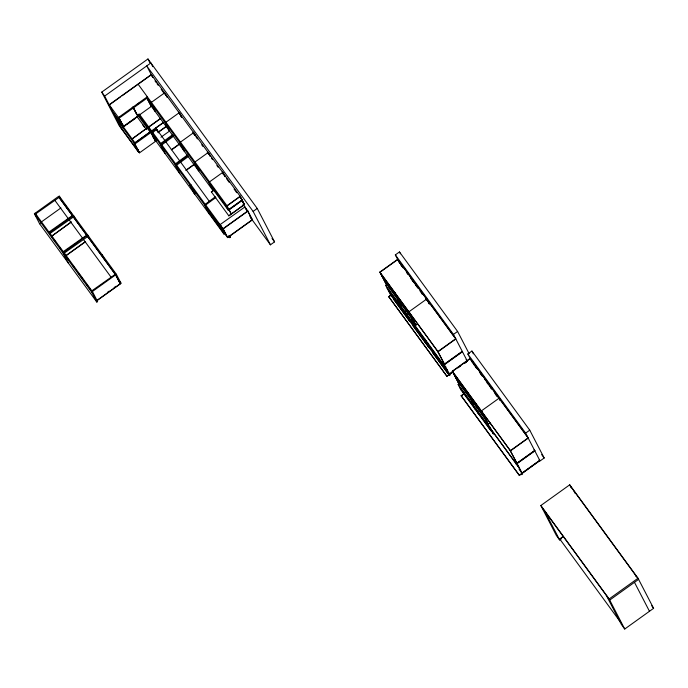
<?xml version="1.0" encoding="UTF-8"?>
<svg xmlns="http://www.w3.org/2000/svg" width="688" height="688" viewBox="0 0 688 688"><rect width="100%" height="100%" fill="white"/><g stroke="black" fill="none" stroke-linecap="round" stroke-linejoin="round"><path stroke-width="1.03" d="M137.815 150.81L138.383 151.902L119.084 125.508L101.764 92.097L147.963 58.97L257.243 208.455L274.555 241.866L270.436 244.825L250.802 217.976M121.991 129.482L104.671 96.071L150.87 62.952L152.796 66.659M109.28 104.954L120.323 97.042M122.017 95.821L151.351 74.794M147.352 96.776L118.474 117.476L122.808 125.835L113.503 113.107M119.325 117.149L118.577 117.682L109.177 104.757L151.248 74.596L240.284 196.45L227.083 205.91L138.15 84.254M132.165 107.939L133.868 106.717M137.265 104.284L138.959 103.071M133.455 107.878L137.746 116.16L123.436 126.429L119.144 118.138L133.455 107.878L132.93 107.165M147.026 98.152L151.317 106.434L137.875 116.074L133.575 107.792L147.026 98.152L146.501 97.429M150.939 105.66L154.92 111.112L150.586 102.761L151.326 102.228M224.219 175.242L222.74 172.396L208.799 182.389L213.134 190.739L155.006 111.232L150.672 102.873L164.613 92.88L165.636 94.849M123.444 125.096L122.705 125.629L113.4 112.909M123.066 126.936L137.032 116.926M124.021 126.523L125.792 125.259M127.486 124.046L130.152 122.137M131.821 120.942L135.39 118.379M132.07 138.804L147.163 127.977L133.016 138.4M148.651 126.919L160.657 118.31M148.754 127.117L160.76 118.508M35.14 213.203L92.398 291.523L97.593 301.542L96.853 302.075L39.594 223.755L34.4 213.727L58.403 196.519L115.661 274.839L120.348 283.886L97.085 300.561M59.254 196.14L58.506 196.673L72.644 216.015L73.392 215.482L59.254 196.14L60.002 197.594M121.32 128.192L138.864 152.246L134.237 143.31L163.563 122.283M134.375 143.259L150.457 131.726L150.982 132.44L155.583 141.307L139.492 152.839L134.375 143.259L139.492 152.839M155.944 128.02L163.667 122.49M134.9 143.973L150.982 132.44M152.082 131.606L156.202 128.647L157.561 131.27M164.931 153.321L156.21 141.393L151.618 132.535L152.358 132.001M158.102 132.182L166.677 126.033M158.214 132.388L166.78 126.239M138.039 149.563L137.29 150.096L137.858 151.188M138.761 152.039L139.501 151.515M154.602 140.687L156.081 139.621M41.108 222.138L60.931 207.931M39.594 223.755L40.334 223.222M160.958 137.213L169.454 131.124M172.568 134.728L160.725 143.5M179.757 173.6L165.103 153.562L160.338 144.454L161.078 143.93M161.147 144.016L173.092 135.441M161.25 144.162L160.51 144.695L175.156 164.733L179.929 173.84L194.575 193.878L195.315 193.345M173.617 136.164L161.775 144.927M48.934 232.062L72.3 215.585M49.459 232.776L72.722 216.101M89.578 238.667L87.72 235.081L73.564 215.722L72.825 216.256L86.972 235.614M171.321 149.786L179 144.282M71.165 221.94L51.454 236.345L71.277 222.138M172.009 149.563L178.106 145.194M184.805 150.457L184.066 150.99L179.74 142.631L193.681 132.638L195.16 135.493M187.394 155.006L175.552 163.77M175.156 164.733L175.904 164.2M175.973 164.286L187.919 155.72M176.076 164.441L175.328 164.974L189.983 185.012L194.575 193.878M188.443 156.434L176.601 165.206M63.244 251.645L86.611 235.167M87.72 235.081L63.029 252.892L68.224 262.911M68.8 260.012L65.67 255.73L85.484 241.514M66.633 255.308L85.587 241.72M186.138 170.065L194.67 163.942M185.966 170.461L193.801 164.845M199.339 170.332L198.6 170.865L194.265 162.514L208.206 152.521L210.15 156.253M189.983 185.012L190.722 184.479M210.141 213.615L209.401 214.149L194.747 194.111L190.155 185.244L190.894 184.719M102.03 254.663L101.291 255.188L87.135 235.829L87.875 235.305L102.03 254.663L104.516 259.367M214.011 190.112L211.397 191.986L213.908 189.914M215.335 196.785L205.196 204.327M224.666 233.481L223.927 234.015L209.565 214.381L204.8 205.282L205.549 204.757M215.851 197.499L204.972 205.523L219.334 225.165L223.927 234.015M91.874 290.8L115.24 274.323M115.601 274.77L116.341 274.237L102.194 254.878L101.454 255.411L115.601 274.77L120.254 283.748M96.853 302.075L91.65 292.056L115.661 274.839M209.565 214.381L210.304 213.848M242.202 200.148L228.261 210.141L226.24 206.245L240.181 196.252L244.507 204.603L228.837 215.843L211.293 191.789M107.414 292.383L109.1 291.17M114.148 287.55L115.825 286.346M116.341 274.237L120.993 283.215L96.982 300.364L96.458 299.65M228.898 209.41L242.099 199.95M229.104 209.814L242.305 200.346L239.605 196.536M219.334 225.165L244.894 206.976L246.966 210.967M221.579 227.539L220.839 228.072L206.486 208.43M222.379 231.048L223.127 230.514M270.436 244.825L253.115 211.414L257.243 208.455M227.582 237.42L252.324 219.678M227.685 237.627L252.427 219.885L247.8 210.949L223.05 228.691L227.685 237.627L224.15 232.733M228.485 235.95L229.732 237.652L230.471 237.119L229.912 236.027M399.728 263.349L395.342 254.887L399.461 251.937L457.589 331.444L469.139 353.718M380.464 273.05L386.871 285.408L379.828 272.121L397.647 259.342L455.714 338.78L437.895 351.551L444.414 364.115L437.473 351.026M385.822 285.64L386.561 285.107M387.834 287.558L387.103 288.109L445.17 367.547L445.901 366.988M389.116 290.026L388.385 290.585L446.452 370.015L447.183 369.465M452.91 371.529L448.748 374.453L390.681 295.014L391.42 294.481M452.885 371.941L446.873 376.25L388.746 296.743L391.223 294.688M388.746 296.743L391.326 294.894M405.172 312.12L405.92 311.587M406.453 314.588L407.184 314.038M412.559 318.578L410.977 319.989M408.44 311.311L414.847 323.67L415.905 325.132L417.607 323.91M425.812 341.067L426.543 340.508M427.093 343.536L427.824 342.985M466.129 359.54L467.393 361.269L453.469 334.402L457.589 331.444M455.817 338.978L438.007 351.757L379.931 272.319L397.75 259.548L454.562 337.249M462.233 351.344L443.665 364.649L448.748 374.453M443.769 364.846L462.336 351.542M462.439 351.74L443.889 365.07L385.598 285.219L390.681 295.014M467.797 354.002L471.916 351.043L529.751 430.163L544.182 458.002L540.063 460.96L525.632 433.122L467.797 354.002L472.708 363.187M452.919 372.165L459.326 384.523L452.283 371.236L470.102 358.457L528.169 437.895L510.35 450.666L516.869 463.23L509.928 450.141M458.002 367.874L460.547 366.05M464.787 363.015L466.481 361.793M446.873 376.25L452.781 371.735M464.813 363.118L466.533 361.879M476.001 408.878L475.253 409.412L460.908 389.795L461.657 389.262M539.951 460.582L519.328 475.365L461.201 395.849L463.669 393.803M461.201 395.849L463.781 394M473.972 406.943L474.72 406.41L473.989 406.961L459.627 387.318M481.316 410.951L499.135 398.171L500.228 400.278M487.302 422.785L488.36 424.238L490.062 423.025M489.237 426.268L488.506 426.818L474.144 407.176M472.57 404.183L475.425 409.652L489.77 429.269L490.518 428.736M525.632 433.122L529.751 430.163M516.224 463.961L534.782 450.657M519.01 469.087L521.968 473.077L539.788 460.298L539.254 459.575M519.328 475.365L539.848 460.375M544.767 511.218L559.774 540.166L556.429 535.599L540.845 505.525L569.716 484.825L638.017 578.255L653.6 608.321L624.73 629.03L621.384 624.455L606.377 595.498M563.257 536.606L559.783 539.091L563.154 536.399M624.73 629.03L609.138 598.956L638.017 578.255M570.292 485.943L638.593 579.373L609.723 600.074L541.422 506.643M541.671 454.562L544.182 458.002M395.342 254.887L453.469 334.402M651.708 605.741L653.6 608.321M527.644 437.233L470.205 358.663L452.386 371.434L510.453 450.872L528.272 438.093L527.739 437.362M400.622 264.39L402.446 266.884M410.34 277.685L412.766 281.005M415.741 285.073L416.962 286.741M419.998 290.895L422.423 294.215M425.468 298.377L426.68 300.037M473.679 364.33L476.113 367.659M479.76 372.638L481.583 375.132M488.807 385.022L491.232 388.342M494.276 392.504L496.702 395.824M400.726 264.588L403.151 267.907M406.797 272.895L408.01 274.564M412.267 280.377L413.479 282.037M415.844 285.279L418.278 288.599M421.314 292.753L422.527 294.421M475.606 367.022L476.818 368.691M481.075 374.504L482.288 376.164M490.733 387.714L491.946 389.374M496.203 395.196L497.415 396.856M534.155 449.728L534.679 450.451L516.12 463.764L516.327 464.159L534.894 450.855L534.361 450.124M379.828 272.121L437.895 351.551M452.283 371.236L510.35 450.666M382.193 276.335L395.557 294.61M396.709 296.193L410.074 314.476M454.648 375.442L468.012 393.725M469.164 395.299L482.529 413.583M382.296 276.533L395.66 294.817M396.813 296.39L410.177 314.674M454.751 375.648L468.115 393.932M469.268 395.505L482.632 413.789M383.715 279.311L397.268 297.913M398.232 299.168L411.785 317.77M456.161 378.417L469.723 397.028M470.687 398.283L484.24 416.885M385.271 282.312L398.825 300.914M399.788 302.17L413.342 320.78M457.726 381.427L471.28 400.029M472.243 401.285L485.797 419.886M397.802 300.484L400.296 303.898M412.164 320.126L414.658 323.541M442.754 361.974L449.513 373.962L448.98 373.231M471.572 401.396L472.819 403.108M486.089 421.254L487.964 423.817M490.905 429.149L518.881 467.427M518.984 467.625L458.053 384.325L458.26 384.73M478.951 414.228L476.414 409.936M490.217 429.699L491.473 431.419M492.402 432.632L493.459 434.076L489.538 426.517M393.45 299.108L409.85 321.537M413.006 325.854L428.744 347.38M432.485 352.505L447.467 372.991M388.643 296.537L446.77 376.052M461.098 395.652L519.225 475.167M540.845 505.525L609.138 598.956M559.679 538.893L620.765 622.52M253.115 211.414L146.742 65.91L152.727 77.443M272.027 238.401L274.555 241.866M155.024 80.892L156.253 82.577M156.976 83.618L158.206 85.303M161.181 89.32L163.753 92.897M192.829 132.664L194.67 135.183M196.226 137.256L197.447 138.933M201.739 144.798L202.969 146.475M207.251 152.349L208.481 154.026M211.371 157.965L212.592 159.642M216.883 165.516L218.113 167.193M222.396 173.058L223.626 174.735M226.524 178.648L229.121 182.26M234.101 189.071L236.698 192.683M242.537 201.842L244.403 204.405L228.837 215.843M242.64 202.048L244.507 204.603M243.002 204.379L247.904 211.147L223.153 228.898L139.105 113.855M249.933 216.402L252.427 219.885M146.604 97.309L150.586 102.761M150.672 102.873L226.24 206.245M213.246 189.295L214.295 190.722M210.82 186.285L228.261 210.141M151.317 106.434L146.974 98.358M179.671 160.811L165.903 141.969M209.324 201.369L180.72 162.248M229.233 235.416L230.471 237.119M219.713 224.976L221.613 227.608L220.874 228.141L206.52 208.498M133.051 107.07L133.575 107.792M138.357 114.389L150.818 131.425L155.445 140.352M151.618 132.535L160.338 144.454M190.155 185.244L204.8 205.282M221.287 228.02L223.161 230.575L222.413 231.108L208.025 211.405M138.236 115.773L150.173 132.156M152.848 136.749L155.866 140.868M153.493 137.686L155.97 141.074M155.583 141.307L150.457 131.726M137.161 116.831L146.501 129.611M142.648 124.717L144.489 127.237M101.764 92.097L104.671 96.071M119.144 118.138L118.62 117.424L123.436 126.429M134.237 143.31L116.797 119.454L117.536 118.929L135.08 142.984M60.759 199.047L62.634 201.636M64.448 204.095L68.783 210.046M70.597 212.506L74.321 217.614M118.534 279.853L120.993 283.215M51.987 237.007L56.407 243.062M59.564 247.379L62.728 251.705M72.558 265.155L75.697 269.447M78.2 272.878L84.469 281.452M85.725 283.164L90.111 289.166M34.4 213.727L91.65 292.056M635.248 574.798L636.219 576.664M634.465 582.323L649.472 611.279M574.119 491.447L575.091 493.313M569.716 484.825L571.264 487.809M498.705 397.647L500.185 400.502M471.916 351.043L473.361 353.83M485.255 379.243L487.723 383.999M484.722 378.52L485.711 380.421M484.189 377.789L485.668 380.645M560.608 538.506L561.012 539.28M517.075 463.635L521.968 473.077M522.132 473.353L522.536 474.135L521.788 474.668L521.384 473.886M516.542 462.904L521.435 472.346M427.816 300.94L429.295 303.795M429.252 304.019L426.68 299.065L408.861 311.836L415.38 324.401M426.25 298.532L427.239 300.432M399.461 251.937L400.425 253.786M481.953 411.88L488.36 424.238M480.895 410.426L487.826 423.516M489.005 425.795L492.935 433.354M412.8 280.128L414.778 283.938M412.267 279.405L413.256 281.306M411.734 278.674L412.723 280.575M487.087 424.049L489.77 429.269M467.436 392.022L473.843 404.381L466.378 390.569M477.481 411.398L478.461 413.282M466.903 391.291L473.31 403.658M477.438 411.613L478.418 413.497M398.283 260.27L399.762 263.126M462.964 391.532L464.434 394.37L462.431 390.81M458.363 384.867L460.908 389.795M449.677 374.238L450.081 375.02L449.341 375.553L448.937 374.771M424.419 338.376L429.389 347.973M425.218 342.332L425.623 343.114M409.498 312.765L415.905 325.132M405.06 311.896L410.039 321.494M394.981 292.907L401.388 305.266L393.923 291.454M394.448 292.176L400.863 304.543M391.154 295.737L391.558 296.519M239.759 195.736L241.574 199.228M241.78 199.632L243.879 203.682M247.379 210.433L251.799 218.965M245.521 207.888L246.992 210.734M244.472 206.46L245.453 208.352M223.368 173.307L225.182 176.807L224.658 176.094L224.864 176.489M222.319 171.88L223.695 174.528M208.834 153.433L210.21 156.081M207.793 152.005L209.161 154.654M194.308 133.558L195.676 136.207M193.259 132.122L194.635 134.771M179.774 113.675L181.606 117.209M181.537 117.381L179.147 112.763L165.206 122.756L169.532 131.107M178.725 112.247L179.645 114.01M226.98 205.712L231.202 213.865L228.579 209.092M147.963 58.97L149.889 62.685M165.24 93.8L167.072 97.335M164.2 92.364L165.567 95.013M151.876 75.508L152.788 77.28M229.164 236.56L229.732 237.652M222.637 228.175L227.057 236.706M220.771 225.63L225.191 234.161M220.074 224.632L224.778 233.653M219.73 224.202L222.181 228.941M164.75 140.335L155.686 127.934L157.492 131.425M158.541 132.861L156.726 129.37L152.71 132.526M151.558 130.892L152.461 132.638M133.403 108.085L136.749 114.526M121.948 129.103L122.516 130.195M111.009 277.083L83.532 239.553M87.66 236.595L64.294 253.072L65.67 255.73M73.564 215.722L74.958 218.414L73.392 215.482M73.349 217.012L49.983 233.499L50.895 235.262M82.388 237.919L69.221 219.971M59.03 197.439L35.664 213.916L37.496 217.451M68.069 218.345L54.911 200.397"/></g></svg>
